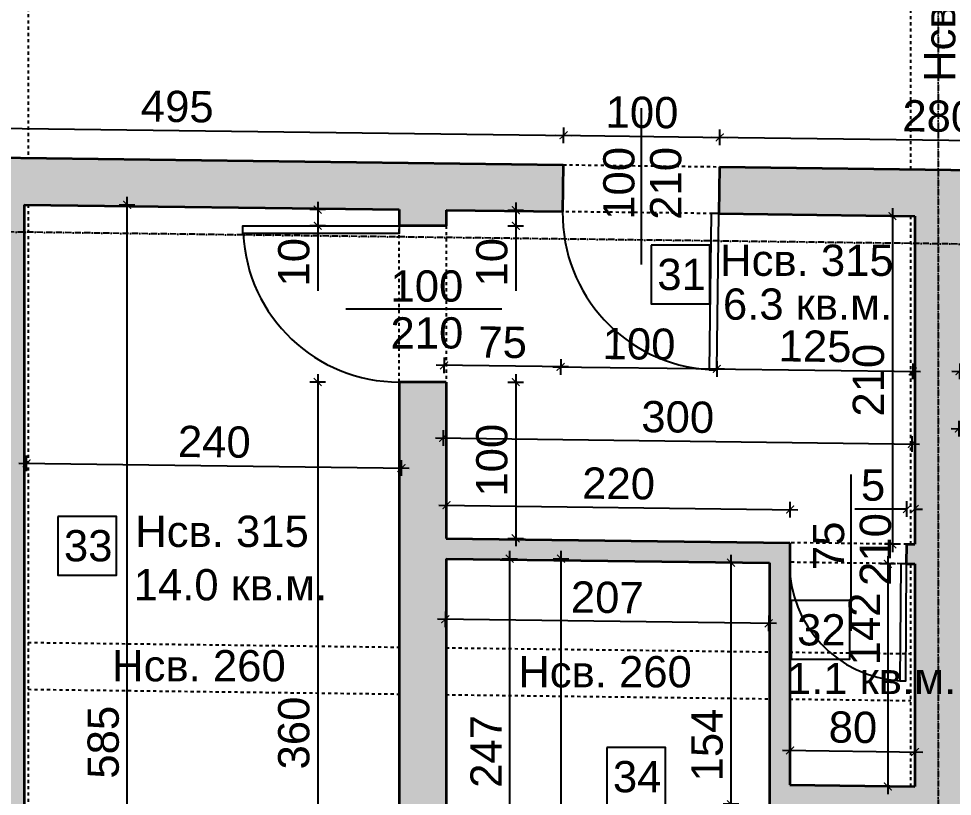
# Model space of a CAD drawing. Header units: inches. Extents: x -72385 to 39588, y -6525 to 66685.
# Drawn here: x -50773 to -50176, y 29529 to 30027 of the extents above; entities that cross this region are included whole.
import ezdxf

# ---------------------------------------------------------------- set-up
doc = ezdxf.new("R2010")
doc.units = ezdxf.units.IN
doc.header["$MEASUREMENT"] = 0
doc.linetypes.add('DashDot', pattern=[0.6, 0.4, -0.1, 0, -0.1])
doc.linetypes.add('Hidden', pattern=[0.4, 0.2, -0.2])
for name, color, linetype, lineweight in [('Врати', 251, 'Continuous', 25), ('Надписи Hсв', 252, 'Continuous', 25), ('Надписи врати', 252, 'Continuous', 25), ('Надписи коти вътрешни', 252, 'Continuous', 25), ('Надписи номера на пом.', 252, 'Continuous', 25), ('Надписи площ', 252, 'Continuous', 25), ('Оси', 252, 'DashDot', 25), ('Пунктир', 253, 'Hidden', 25), ('Разрезни линии', 7, 'Continuous', 35), ('Щрих стени', 254, 'Continuous', 25)]:
    doc.layers.add(name, color=color, linetype=linetype, lineweight=lineweight)
doc.styles.add('Arial Regular', font='arial.ttf')
doc.styles.get("Standard").update_dxf_attribs({"font": 'arial.ttf'})
doc.dimstyles.new('Annotative', dxfattribs={"dimscale": 0, "dimtxt": 20, "dimasz": 5, "dimexe": 5, "dimexo": 5, "dimgap": 5, "dimtad": 1, "dimdec": 0, "dimzin": 0, "dimdsep": 46, "dimtxsty": 'Standard', "dimblk": 'ARCHTICK', "dimcen": 5, "dimdle": 5, "dimadec": 0, "dimazin": 0, "dimtfac": 1, "dimtdec": 0, "dimtofl": 0, "dimtmove": 0, "dimatfit": 3, "dimldrblk": 'ARCHTICK', "dimfxl": 5, "dimfxlon": 1, "dimtolj": 1, "dimtzin": 0, "dimarcsym": 1})

# ---------------------------------------------------------------- blocks, each defined once
blk = doc.blocks.new('_ArchTick')
at = {"color": 0, "linetype": 'ByBlock', "const_width": 0.15}
blk.add_lwpolyline([(-0.5, -0.5), (0.5, 0.5)], dxfattribs=at)
blk = doc.blocks.new('*D4206')
at = {"layer": 'Defpoints', "color": 0, "ltscale": 50, "transparency": 16777216}
for p in [(-50499.84, 29904.25), (-50425.21, 29903.3), (-50501.1, 29804.9)]:
    blk.add_point(p, dxfattribs=at)
at = {"layer": 'Надписи коти вътрешни', "color": 0, "lineweight": -2, "ltscale": 50, "transparency": 16777216}
for p, q in [((-50501.04, 29809.9), (-50501.17, 29799.9)), ((-50426.41, 29808.95), (-50426.54, 29798.95)), ((-50421.48, 29803.89), (-50506.1, 29804.97))]:
    blk.add_line(p, q, dxfattribs=at)
at = {"layer": 'Надписи коти вътрешни', "color": 0, "lineweight": -2, "ltscale": 50, "transparency": 16777216, "xscale": 5, "yscale": 5, "zscale": 5}
for p, rotation in [((-50501.1, 29804.9), 179.2700042670906), ((-50426.48, 29803.95), 359.2700042670906)]:
    blk.add_blockref('_ArchTick', p, dxfattribs=dict(at, rotation=rotation))
at = {"layer": 'Надписи коти вътрешни', "color": 0, "ltscale": 50, "transparency": 16777216, "insert": (-50463.6, 29819.6), "char_height": 20, "attachment_point": 5, "rotation": 359.27}
blk.add_mtext('\\A1;75', dxfattribs=at)
blk = doc.blocks.new('*D4207')
at = {"layer": 'Defpoints', "color": 0, "ltscale": 50, "transparency": 16777216}
for p in [(-50425.21, 29903.3), (-50325.22, 29902.03), (-50326.48, 29802.68)]:
    blk.add_point(p, dxfattribs=at)
at = {"layer": 'Надписи коти вътрешни', "color": 0, "lineweight": -2, "ltscale": 50, "transparency": 16777216}
for p, q in [((-50426.41, 29808.95), (-50426.54, 29798.95)), ((-50431.47, 29804.02), (-50321.48, 29802.62)), ((-50326.42, 29807.68), (-50326.55, 29797.68))]:
    blk.add_line(p, q, dxfattribs=at)
at = {"layer": 'Надписи коти вътрешни', "color": 0, "lineweight": -2, "ltscale": 50, "transparency": 16777216, "xscale": 5, "yscale": 5, "zscale": 5}
for p, rotation in [((-50426.48, 29803.95), 179.2710928725849), ((-50326.48, 29802.68), 359.271092872585)]:
    blk.add_blockref('_ArchTick', p, dxfattribs=dict(at, rotation=rotation))
at = {"layer": 'Надписи коти вътрешни', "color": 0, "ltscale": 50, "transparency": 16777216, "insert": (-50376.29, 29818.53), "char_height": 20, "attachment_point": 5, "rotation": 359.27109}
blk.add_mtext('\\A1;100', dxfattribs=at)
blk = doc.blocks.new('*D4044')
at = {"layer": 'Defpoints', "color": 0, "ltscale": 50, "transparency": 16777216}
for p in [(-50325.22, 29902.03), (-50199.84, 29900.43), (-50201.1, 29801.08)]:
    blk.add_point(p, dxfattribs=at)
at = {"layer": 'Надписи коти вътрешни', "color": 0, "lineweight": -2, "ltscale": 50, "transparency": 16777216}
for p, q in [((-50331.48, 29802.74), (-50196.1, 29801.02)), ((-50326.42, 29807.68), (-50326.55, 29797.68)), ((-50201.04, 29806.08), (-50201.17, 29796.09))]:
    blk.add_line(p, q, dxfattribs=at)
at = {"layer": 'Надписи коти вътрешни', "color": 0, "lineweight": -2, "ltscale": 50, "transparency": 16777216, "xscale": 5, "yscale": 5, "zscale": 5}
for p, rotation in [((-50326.48, 29802.68), 179.2706286525331), ((-50201.1, 29801.08), 359.2706286525331)]:
    blk.add_blockref('_ArchTick', p, dxfattribs=dict(at, rotation=rotation))
at = {"layer": 'Надписи коти вътрешни', "color": 0, "ltscale": 50, "transparency": 16777216, "insert": (-50263.6, 29817.09), "char_height": 20, "attachment_point": 5, "rotation": 359.27063}
blk.add_mtext('\\A1;125', dxfattribs=at)
blk = doc.blocks.new('*D4045')
at = {"layer": 'Defpoints', "color": 0, "ltscale": 50, "transparency": 16777216}
for p in [(-50529.84, 29904.63), (-50582.01, 29894.25), (-50529.84, 29894.25)]:
    blk.add_point(p, dxfattribs=at)
at = {"layer": 'Надписи коти вътрешни', "color": 0, "lineweight": -2, "ltscale": 50, "transparency": 16777216}
for p, q in [((-50582.01, 29909.63), (-50582.01, 29894.25)), ((-50577.01, 29904.63), (-50587.01, 29904.63)), ((-50577.01, 29894.25), (-50587.01, 29894.25)), ((-50582.01, 29894.25), (-50582.01, 29852.55))]:
    blk.add_line(p, q, dxfattribs=at)
at = {"layer": 'Надписи коти вътрешни', "color": 0, "lineweight": -2, "ltscale": 50, "transparency": 16777216, "xscale": 5, "yscale": 5, "zscale": 5}
for p, rotation in [((-50582.01, 29904.63), 90), ((-50582.01, 29894.25), 270)]:
    blk.add_blockref('_ArchTick', p, dxfattribs=dict(at, rotation=rotation))
at = {"layer": 'Надписи коти вътрешни', "color": 0, "ltscale": 50, "transparency": 16777216, "insert": (-50597.22, 29870.9), "char_height": 20, "attachment_point": 5, "rotation": 90}
blk.add_mtext('\\A1;10', dxfattribs=at)
blk = doc.blocks.new('*D8121')
at = {"layer": 'Defpoints', "color": 0, "ltscale": 50, "transparency": 16777216}
for p in [(-50529.84, 29794.24), (-50582.01, 29434.6), (-50529.84, 29434.6)]:
    blk.add_point(p, dxfattribs=at)
at = {"layer": 'Надписи коти вътрешни', "color": 0, "lineweight": -2, "ltscale": 50, "transparency": 16777216}
for p, q in [((-50582.01, 29799.24), (-50582.01, 29429.6)), ((-50577.01, 29794.24), (-50587.01, 29794.24)), ((-50577.01, 29434.6), (-50587.01, 29434.6))]:
    blk.add_line(p, q, dxfattribs=at)
at = {"layer": 'Надписи коти вътрешни', "color": 0, "lineweight": -2, "ltscale": 50, "transparency": 16777216, "xscale": 5, "yscale": 5, "zscale": 5}
for p, rotation in [((-50582.01, 29794.24), 90), ((-50582.01, 29434.6), 270)]:
    blk.add_blockref('_ArchTick', p, dxfattribs=dict(at, rotation=rotation))
at = {"layer": 'Надписи коти вътрешни', "color": 0, "ltscale": 50, "transparency": 16777216, "insert": (-50597.23, 29569.66), "char_height": 20, "attachment_point": 5, "rotation": 90}
blk.add_mtext('\\A1;360', dxfattribs=at)
blk = doc.blocks.new('*D8120')
at = {"layer": 'Defpoints', "color": 0, "ltscale": 50, "transparency": 16777216}
for p in [(-50769.84, 29907.69), (-50704.01, 29907.69), (-50769.84, 29322.64)]:
    blk.add_point(p, dxfattribs=at)
at = {"layer": 'Надписи коти вътрешни', "color": 0, "lineweight": -2, "ltscale": 50, "transparency": 16777216}
for p, q in [((-50704.01, 29317.64), (-50704.01, 29912.69)), ((-50709.01, 29907.69), (-50699.01, 29907.69)), ((-50709.01, 29322.64), (-50699.01, 29322.64))]:
    blk.add_line(p, q, dxfattribs=at)
at = {"layer": 'Надписи коти вътрешни', "color": 0, "lineweight": -2, "ltscale": 50, "transparency": 16777216, "xscale": 5, "yscale": 5, "zscale": 5}
for p, rotation in [((-50704.01, 29907.69), 90), ((-50704.01, 29322.64), 270)]:
    blk.add_blockref('_ArchTick', p, dxfattribs=dict(at, rotation=rotation))
at = {"layer": 'Надписи коти вътрешни', "color": 0, "ltscale": 50, "transparency": 16777216, "insert": (-50719.22, 29563.77), "char_height": 20, "attachment_point": 5, "rotation": 90}
blk.add_mtext('\\A1;585', dxfattribs=at)
blk = doc.blocks.new('*D4046')
at = {"layer": 'Defpoints', "color": 0, "ltscale": 50, "transparency": 16777216}
for p in [(-50499.84, 29904.25), (-50499.84, 29894.25), (-50455.22, 29894.25)]:
    blk.add_point(p, dxfattribs=at)
at = {"layer": 'Надписи коти вътрешни', "color": 0, "lineweight": -2, "ltscale": 50, "transparency": 16777216}
for p, q in [((-50460.22, 29904.25), (-50450.22, 29904.25)), ((-50455.22, 29909.25), (-50455.22, 29894.25)), ((-50460.22, 29894.25), (-50450.22, 29894.25)), ((-50455.22, 29894.25), (-50455.22, 29852.55))]:
    blk.add_line(p, q, dxfattribs=at)
at = {"layer": 'Надписи коти вътрешни', "color": 0, "lineweight": -2, "ltscale": 50, "transparency": 16777216, "xscale": 5, "yscale": 5, "zscale": 5}
for p, rotation in [((-50455.22, 29904.25), 90), ((-50455.22, 29894.25), 270)]:
    blk.add_blockref('_ArchTick', p, dxfattribs=dict(at, rotation=rotation))
at = {"layer": 'Надписи коти вътрешни', "color": 0, "ltscale": 50, "transparency": 16777216, "insert": (-50470.43, 29870.9), "char_height": 20, "attachment_point": 5, "rotation": 90}
blk.add_mtext('\\A1;10', dxfattribs=at)
blk = doc.blocks.new('*D51')
at = {"layer": 'Defpoints', "color": 0, "ltscale": 50, "transparency": 16777216}
for p in [(-50499.84, 29794.24), (-50499.84, 29694.24), (-50455.22, 29694.24)]:
    blk.add_point(p, dxfattribs=at)
at = {"layer": 'Надписи коти вътрешни', "color": 0, "lineweight": -2, "ltscale": 50, "transparency": 16777216}
for p, q in [((-50455.22, 29799.24), (-50455.22, 29689.24)), ((-50460.22, 29794.24), (-50450.22, 29794.24)), ((-50460.22, 29694.24), (-50450.22, 29694.24))]:
    blk.add_line(p, q, dxfattribs=at)
at = {"layer": 'Надписи коти вътрешни', "color": 0, "lineweight": -2, "ltscale": 50, "transparency": 16777216, "xscale": 5, "yscale": 5, "zscale": 5}
for p, rotation in [((-50455.22, 29794.24), 90), ((-50455.22, 29694.24), 270)]:
    blk.add_blockref('_ArchTick', p, dxfattribs=dict(at, rotation=rotation))
at = {"layer": 'Надписи коти вътрешни', "color": 0, "ltscale": 50, "transparency": 16777216, "insert": (-50470.43, 29744.24), "char_height": 20, "attachment_point": 5, "rotation": 90}
blk.add_mtext('\\A1;100', dxfattribs=at)
blk = doc.blocks.new('*D4208')
at = {"layer": 'Defpoints', "color": 0, "ltscale": 50, "transparency": 16777216}
for p in [(-50499.84, 29904.25), (-50199.84, 29900.43), (-50201.69, 29754.68)]:
    blk.add_point(p, dxfattribs=at)
at = {"layer": 'Надписи коти вътрешни', "color": 0, "lineweight": -2, "ltscale": 50, "transparency": 16777216}
for p, q in [((-50501.63, 29763.5), (-50501.76, 29753.5)), ((-50506.69, 29758.56), (-50196.69, 29754.61)), ((-50201.63, 29759.68), (-50201.76, 29749.68))]:
    blk.add_line(p, q, dxfattribs=at)
at = {"layer": 'Надписи коти вътрешни', "color": 0, "lineweight": -2, "ltscale": 50, "transparency": 16777216, "xscale": 5, "yscale": 5, "zscale": 5}
for p, rotation in [((-50501.69, 29758.5), 179.2706286525393), ((-50201.69, 29754.68), 359.2706286525393)]:
    blk.add_blockref('_ArchTick', p, dxfattribs=dict(at, rotation=rotation))
at = {"layer": 'Надписи коти вътрешни', "color": 0, "ltscale": 50, "transparency": 16777216, "insert": (-50351.5, 29771.8), "char_height": 20, "attachment_point": 5, "rotation": 359.27063}
blk.add_mtext('\\A1;300', dxfattribs=at)
blk = doc.blocks.new('*D4209')
at = {"layer": 'Defpoints', "color": 0, "ltscale": 50, "transparency": 16777216}
for p in [(-50279.57, 29712.64), (-50499.84, 29694.24), (-50279.84, 29691.44)]:
    blk.add_point(p, dxfattribs=at)
at = {"layer": 'Надписи коти вътрешни', "color": 0, "lineweight": -2, "ltscale": 50, "transparency": 16777216}
for p, q in [((-50499.63, 29710.44), (-50499.5, 29720.44)), ((-50504.57, 29715.51), (-50274.57, 29712.58)), ((-50279.63, 29707.64), (-50279.5, 29717.64))]:
    blk.add_line(p, q, dxfattribs=at)
at = {"layer": 'Надписи коти вътрешни', "color": 0, "lineweight": -2, "ltscale": 50, "transparency": 16777216, "xscale": 5, "yscale": 5, "zscale": 5}
for p, rotation in [((-50499.57, 29715.44), 179.2706286525301), ((-50279.57, 29712.64), 359.2706286525301)]:
    blk.add_blockref('_ArchTick', p, dxfattribs=dict(at, rotation=rotation))
at = {"layer": 'Надписи коти вътрешни', "color": 0, "ltscale": 50, "transparency": 16777216, "insert": (-50389.37, 29729.25), "char_height": 20, "attachment_point": 5, "rotation": 359.27063}
blk.add_mtext('\\A1;220', dxfattribs=at)
blk = doc.blocks.new('*D4210')
at = {"layer": 'Defpoints', "color": 0, "ltscale": 50, "transparency": 16777216}
for p in [(-50204.84, 29713.01), (-50204.84, 29690.48), (-50199.84, 29690.42)]:
    blk.add_point(p, dxfattribs=at)
at = {"layer": 'Надписи коти вътрешни', "color": 0, "lineweight": -2, "ltscale": 50, "transparency": 16777216}
for p, q in [((-50204.84, 29713.01), (-50238.1, 29713.01)), ((-50204.84, 29708.01), (-50204.84, 29718.01)), ((-50199.84, 29708.01), (-50199.84, 29718.01)), ((-50199.84, 29713.01), (-50194.84, 29713.01))]:
    blk.add_line(p, q, dxfattribs=at)
at = {"layer": 'Надписи коти вътрешни', "color": 0, "lineweight": -2, "ltscale": 50, "transparency": 16777216, "xscale": 5, "yscale": 5, "zscale": 5}
blk.add_blockref('_ArchTick', (-50204.84, 29713.01), dxfattribs=at)
at = {"layer": 'Надписи коти вътрешни', "color": 0, "lineweight": -2, "ltscale": 50, "transparency": 16777216, "xscale": 5, "yscale": 5, "zscale": 5, "rotation": 180}
blk.add_blockref('_ArchTick', (-50199.84, 29713.01), dxfattribs=at)
at = {"layer": 'Надписи коти вътрешни', "color": 0, "ltscale": 50, "transparency": 16777216, "insert": (-50226.47, 29728.18), "char_height": 20, "attachment_point": 5}
blk.add_mtext('\\A1;5', dxfattribs=at)
blk = doc.blocks.new('*D4211')
at = {"layer": 'Defpoints', "color": 0, "ltscale": 50, "transparency": 16777216}
for p in [(-50199.56, 29557.55), (-50279.84, 29536.42), (-50199.84, 29535.4)]:
    blk.add_point(p, dxfattribs=at)
at = {"layer": 'Надписи коти вътрешни', "color": 0, "lineweight": -2, "ltscale": 50, "transparency": 16777216}
for p, q in [((-50279.62, 29553.57), (-50279.49, 29563.57)), ((-50284.55, 29558.64), (-50194.56, 29557.49)), ((-50199.62, 29552.55), (-50199.49, 29562.55))]:
    blk.add_line(p, q, dxfattribs=at)
at = {"layer": 'Надписи коти вътрешни', "color": 0, "lineweight": -2, "ltscale": 50, "transparency": 16777216, "xscale": 5, "yscale": 5, "zscale": 5}
for p, rotation in [((-50279.56, 29558.57), 179.270628652528), ((-50199.56, 29557.55), 359.270628652528)]:
    blk.add_blockref('_ArchTick', p, dxfattribs=dict(at, rotation=rotation))
at = {"layer": 'Надписи коти вътрешни', "color": 0, "ltscale": 50, "transparency": 16777216, "insert": (-50239.36, 29573.27), "char_height": 20, "attachment_point": 5, "rotation": 359.27063}
blk.add_mtext('\\A1;80', dxfattribs=at)
blk = doc.blocks.new('*D8124')
at = {"layer": 'Defpoints', "color": 0, "ltscale": 50, "transparency": 16777216}
for p in [(-50199.84, 29677.92), (-50217.03, 29535.44), (-50199.84, 29535.44)]:
    blk.add_point(p, dxfattribs=at)
at = {"layer": 'Надписи коти вътрешни', "color": 0, "lineweight": -2, "ltscale": 50, "transparency": 16777216}
for p, q in [((-50217.03, 29682.92), (-50217.03, 29530.44)), ((-50212.03, 29677.92), (-50222.03, 29677.92)), ((-50212.03, 29535.44), (-50222.03, 29535.44))]:
    blk.add_line(p, q, dxfattribs=at)
at = {"layer": 'Надписи коти вътрешни', "color": 0, "lineweight": -2, "ltscale": 50, "transparency": 16777216, "xscale": 5, "yscale": 5, "zscale": 5}
for p, rotation in [((-50217.03, 29677.92), 90), ((-50217.03, 29535.44), 270)]:
    blk.add_blockref('_ArchTick', p, dxfattribs=dict(at, rotation=rotation))
at = {"layer": 'Надписи коти вътрешни', "color": 0, "ltscale": 50, "transparency": 16777216, "insert": (-50232.07, 29636.22), "char_height": 20, "attachment_point": 5, "rotation": 90}
blk.add_mtext('\\A1;142', dxfattribs=at)
blk = doc.blocks.new('*D4212')
at = {"layer": 'Defpoints', "color": 0, "ltscale": 50, "transparency": 16777216}
for p in [(-50499.84, 29681.23), (-50499.84, 29434.59), (-50459.19, 29434.59)]:
    blk.add_point(p, dxfattribs=at)
at = {"layer": 'Надписи коти вътрешни', "color": 0, "lineweight": -2, "ltscale": 50, "transparency": 16777216}
for p, q in [((-50459.19, 29686.23), (-50459.19, 29429.59)), ((-50464.19, 29681.23), (-50454.19, 29681.23)), ((-50464.19, 29434.59), (-50454.19, 29434.59))]:
    blk.add_line(p, q, dxfattribs=at)
at = {"layer": 'Надписи коти вътрешни', "color": 0, "lineweight": -2, "ltscale": 50, "transparency": 16777216, "xscale": 5, "yscale": 5, "zscale": 5}
for p, rotation in [((-50459.19, 29681.23), 90), ((-50459.19, 29434.59), 270)]:
    blk.add_blockref('_ArchTick', p, dxfattribs=dict(at, rotation=rotation))
at = {"layer": 'Надписи коти вътрешни', "color": 0, "ltscale": 50, "transparency": 16777216, "insert": (-50474.23, 29557.91), "char_height": 20, "attachment_point": 5, "rotation": 90}
blk.add_mtext('\\A1;247', dxfattribs=at)
blk = doc.blocks.new('*D8122')
at = {"layer": 'Defpoints', "color": 0, "ltscale": 50, "transparency": 16777216}
for p in [(-50292.84, 29678.6), (-50317.44, 29524.11), (-50294.8, 29524.11)]:
    blk.add_point(p, dxfattribs=at)
at = {"layer": 'Надписи коти вътрешни', "color": 0, "lineweight": -2, "ltscale": 50, "transparency": 16777216}
for p, q in [((-50317.44, 29683.6), (-50317.44, 29519.11)), ((-50312.44, 29678.6), (-50322.44, 29678.6)), ((-50312.44, 29524.11), (-50322.44, 29524.11))]:
    blk.add_line(p, q, dxfattribs=at)
at = {"layer": 'Надписи коти вътрешни', "color": 0, "lineweight": -2, "ltscale": 50, "transparency": 16777216, "xscale": 5, "yscale": 5, "zscale": 5}
for p, rotation in [((-50317.44, 29678.6), 90), ((-50317.44, 29524.11), 270)]:
    blk.add_blockref('_ArchTick', p, dxfattribs=dict(at, rotation=rotation))
at = {"layer": 'Надписи коти вътрешни', "color": 0, "ltscale": 50, "transparency": 16777216, "insert": (-50332.65, 29562.01), "char_height": 20, "attachment_point": 5, "rotation": 90}
blk.add_mtext('\\A1;154', dxfattribs=at)
blk = doc.blocks.new('*D4080')
at = {"layer": 'Defpoints', "color": 0, "ltscale": 50, "transparency": 16777216}
for p in [(-50499.84, 29681.23), (-50499.84, 29319.21), (-50426.29, 29319.21)]:
    blk.add_point(p, dxfattribs=at)
at = {"layer": 'Надписи коти вътрешни', "color": 0, "lineweight": -2, "ltscale": 50, "transparency": 16777216}
for p, q in [((-50426.29, 29686.23), (-50426.29, 29314.21)), ((-50431.29, 29681.23), (-50421.29, 29681.23)), ((-50431.29, 29319.21), (-50421.29, 29319.21))]:
    blk.add_line(p, q, dxfattribs=at)
at = {"layer": 'Надписи коти вътрешни', "color": 0, "lineweight": -2, "ltscale": 50, "transparency": 16777216, "xscale": 5, "yscale": 5, "zscale": 5}
for p, rotation in [((-50426.29, 29681.23), 90), ((-50426.29, 29319.21), 270)]:
    blk.add_blockref('_ArchTick', p, dxfattribs=dict(at, rotation=rotation))
at = {"layer": 'Надписи коти вътрешни', "color": 0, "ltscale": 50, "transparency": 16777216, "insert": (-50441.51, 29500.22), "char_height": 20, "attachment_point": 5, "rotation": 90}
blk.add_mtext('\\A1;362', dxfattribs=at)
blk = doc.blocks.new('*D59')
at = {"layer": 'Defpoints', "color": 0, "ltscale": 50, "transparency": 16777216}
for p in [(-50499.84, 29681.23), (-50292.84, 29678.6), (-50500.33, 29642.47)]:
    blk.add_point(p, dxfattribs=at)
at = {"layer": 'Надписи коти вътрешни', "color": 0, "lineweight": -2, "ltscale": 50, "transparency": 16777216}
for p, q in [((-50500.27, 29647.47), (-50500.39, 29637.47)), ((-50288.33, 29639.77), (-50505.33, 29642.53)), ((-50293.27, 29644.83), (-50293.39, 29634.83))]:
    blk.add_line(p, q, dxfattribs=at)
at = {"layer": 'Надписи коти вътрешни', "color": 0, "lineweight": -2, "ltscale": 50, "transparency": 16777216, "xscale": 5, "yscale": 5, "zscale": 5}
for p, rotation in [((-50500.33, 29642.47), 179.2706286525312), ((-50293.33, 29639.83), 359.2706286525312)]:
    blk.add_blockref('_ArchTick', p, dxfattribs=dict(at, rotation=rotation))
at = {"layer": 'Надписи коти вътрешни', "color": 0, "ltscale": 50, "transparency": 16777216, "insert": (-50396.64, 29656.36), "char_height": 20, "attachment_point": 5, "rotation": 359.27063}
blk.add_mtext('\\A1;207', dxfattribs=at)
blk = doc.blocks.new('*D70')
at = {"layer": 'Defpoints', "color": 0, "ltscale": 50, "transparency": 16777216}
for p in [(-50169.84, 29900.05), (-50045.22, 29898.47), (-50046.48, 29799.57)]:
    blk.add_point(p, dxfattribs=at)
at = {"layer": 'Надписи коти вътрешни', "color": 0, "lineweight": -2, "ltscale": 50, "transparency": 16777216}
for p, q in [((-50171.03, 29806.15), (-50171.16, 29796.15)), ((-50046.41, 29804.57), (-50046.54, 29794.57)), ((-50176.1, 29801.22), (-50041.48, 29799.5))]:
    blk.add_line(p, q, dxfattribs=at)
at = {"layer": 'Надписи коти вътрешни', "color": 0, "lineweight": -2, "ltscale": 50, "transparency": 16777216, "xscale": 5, "yscale": 5, "zscale": 5}
for p, rotation in [((-50171.1, 29801.15), 179.2706286525361), ((-50046.48, 29799.57), 359.2706286525361)]:
    blk.add_blockref('_ArchTick', p, dxfattribs=dict(at, rotation=rotation))
at = {"layer": 'Надписи коти вътрешни', "color": 0, "ltscale": 50, "transparency": 16777216, "insert": (-50108.59, 29815.57), "char_height": 20, "attachment_point": 5, "rotation": 359.27063}
blk.add_mtext('\\A1;125', dxfattribs=at)
blk = doc.blocks.new('*D72')
at = {"layer": 'Defpoints', "color": 0, "ltscale": 50, "transparency": 16777216}
for p in [(-50169.84, 29900.05), (-49869.84, 29896.23), (-49871.56, 29760.7)]:
    blk.add_point(p, dxfattribs=at)
at = {"layer": 'Надписи коти вътрешни', "color": 0, "lineweight": -2, "ltscale": 50, "transparency": 16777216}
for p, q in [((-50171.5, 29769.52), (-50171.63, 29759.52)), ((-50176.56, 29764.59), (-49866.56, 29760.64)), ((-49871.5, 29765.7), (-49871.63, 29755.71))]:
    blk.add_line(p, q, dxfattribs=at)
at = {"layer": 'Надписи коти вътрешни', "color": 0, "lineweight": -2, "ltscale": 50, "transparency": 16777216, "xscale": 5, "yscale": 5, "zscale": 5}
for p, rotation in [((-50171.56, 29764.52), 179.2706286525386), ((-49871.56, 29760.7), 359.2706286525386)]:
    blk.add_blockref('_ArchTick', p, dxfattribs=dict(at, rotation=rotation))
at = {"layer": 'Надписи коти вътрешни', "color": 0, "ltscale": 50, "transparency": 16777216, "insert": (-50021.37, 29777.83), "char_height": 20, "attachment_point": 5, "rotation": 359.27063}
blk.add_mtext('\\A1;300', dxfattribs=at)
blk = doc.blocks.new('*D4224')
at = {"layer": 'Defpoints', "color": 0, "ltscale": 50, "transparency": 16777216}
for p in [(-50199.84, 29900.43), (-50214.12, 29690.42), (-50199.84, 29690.42)]:
    blk.add_point(p, dxfattribs=at)
at = {"layer": 'Надписи коти вътрешни', "color": 0, "lineweight": -2, "ltscale": 50, "transparency": 16777216}
for p, q in [((-50214.12, 29905.43), (-50214.12, 29685.42)), ((-50209.12, 29900.43), (-50219.12, 29900.43)), ((-50209.12, 29690.42), (-50219.12, 29690.42))]:
    blk.add_line(p, q, dxfattribs=at)
at = {"layer": 'Надписи коти вътрешни', "color": 0, "lineweight": -2, "ltscale": 50, "transparency": 16777216, "xscale": 5, "yscale": 5, "zscale": 5}
for p, rotation in [((-50214.12, 29900.43), 90), ((-50214.12, 29690.42), 270)]:
    blk.add_blockref('_ArchTick', p, dxfattribs=dict(at, rotation=rotation))
at = {"layer": 'Надписи коти вътрешни', "color": 0, "ltscale": 50, "transparency": 16777216, "insert": (-50229.33, 29795.43), "char_height": 20, "attachment_point": 5, "rotation": 90}
blk.add_mtext('\\A1;210', dxfattribs=at)
blk = doc.blocks.new('*D100')
at = {"layer": 'Defpoints', "color": 0, "ltscale": 50, "transparency": 16777216}
for p in [(-50528.39, 29739.19), (-50769.84, 29627.64), (-50529.84, 29624.61)]:
    blk.add_point(p, dxfattribs=at)
at = {"layer": 'Надписи коти вътрешни', "color": 0, "lineweight": -2, "ltscale": 50, "transparency": 16777216}
for p, q in [((-50773.39, 29742.27), (-50523.39, 29739.12)), ((-50768.46, 29737.21), (-50768.33, 29747.21)), ((-50528.46, 29734.19), (-50528.33, 29744.18))]:
    blk.add_line(p, q, dxfattribs=at)
at = {"layer": 'Надписи коти вътрешни', "color": 0, "lineweight": -2, "ltscale": 50, "transparency": 16777216, "xscale": 5, "yscale": 5, "zscale": 5}
for p, rotation in [((-50768.39, 29742.21), 179.2782254627421), ((-50528.39, 29739.19), 359.2782254627421)]:
    blk.add_blockref('_ArchTick', p, dxfattribs=dict(at, rotation=rotation))
at = {"layer": 'Надписи коти вътрешни', "color": 0, "ltscale": 50, "transparency": 16777216, "insert": (-50648.2, 29755.91), "char_height": 20, "attachment_point": 5, "rotation": 359.27823}
blk.add_mtext('\\A1;240', dxfattribs=at)
blk = doc.blocks.new('*D118')
at = {"layer": 'Defpoints', "color": 0, "ltscale": 50, "transparency": 16777216}
for p in [(-50424.6, 29952.14), (-50919.84, 29939.6), (-50424.84, 29933.3)]:
    blk.add_point(p, dxfattribs=at)
at = {"layer": 'Надписи коти вътрешни', "color": 0, "lineweight": -2, "ltscale": 50, "transparency": 16777216}
for p, q in [((-50919.66, 29953.44), (-50919.53, 29963.44)), ((-50924.6, 29958.5), (-50419.6, 29952.07)), ((-50424.66, 29947.14), (-50424.53, 29957.14))]:
    blk.add_line(p, q, dxfattribs=at)
at = {"layer": 'Надписи коти вътрешни', "color": 0, "lineweight": -2, "ltscale": 50, "transparency": 16777216, "xscale": 5, "yscale": 5, "zscale": 5}
for p, rotation in [((-50919.6, 29958.44), 179.2706286525379), ((-50424.6, 29952.14), 359.2706286525378)]:
    blk.add_blockref('_ArchTick', p, dxfattribs=dict(at, rotation=rotation))
at = {"layer": 'Надписи коти вътрешни', "color": 0, "ltscale": 50, "transparency": 16777216, "insert": (-50671.9, 29970.5), "char_height": 20, "attachment_point": 5, "rotation": 359.27063}
blk.add_mtext('\\A1;495', dxfattribs=at)
blk = doc.blocks.new('*D119')
at = {"layer": 'Defpoints', "color": 0, "ltscale": 50, "transparency": 16777216}
for p in [(-50324.6, 29950.86), (-50424.84, 29933.3), (-50324.84, 29932.03)]:
    blk.add_point(p, dxfattribs=at)
at = {"layer": 'Надписи коти вътрешни', "color": 0, "lineweight": -2, "ltscale": 50, "transparency": 16777216}
for p, q in [((-50429.6, 29952.2), (-50319.6, 29950.8)), ((-50424.66, 29947.14), (-50424.53, 29957.14)), ((-50324.66, 29945.86), (-50324.53, 29955.86))]:
    blk.add_line(p, q, dxfattribs=at)
at = {"layer": 'Надписи коти вътрешни', "color": 0, "lineweight": -2, "ltscale": 50, "transparency": 16777216, "xscale": 5, "yscale": 5, "zscale": 5}
for p, rotation in [((-50424.6, 29952.14), 179.2706286525359), ((-50324.6, 29950.86), 359.2706286525359)]:
    blk.add_blockref('_ArchTick', p, dxfattribs=dict(at, rotation=rotation))
at = {"layer": 'Надписи коти вътрешни', "color": 0, "ltscale": 50, "transparency": 16777216, "insert": (-50374.4, 29966.71), "char_height": 20, "attachment_point": 5, "rotation": 359.27063}
blk.add_mtext('\\A1;100', dxfattribs=at)
blk = doc.blocks.new('*D120')
at = {"layer": 'Defpoints', "color": 0, "ltscale": 50, "transparency": 16777216}
for p in [(-50044.6, 29947.3), (-50324.84, 29932.03), (-50044.84, 29928.46)]:
    blk.add_point(p, dxfattribs=at)
at = {"layer": 'Надписи коти вътрешни', "color": 0, "lineweight": -2, "ltscale": 50, "transparency": 16777216}
for p, q in [((-50324.66, 29945.86), (-50324.53, 29955.86)), ((-50044.66, 29942.3), (-50044.53, 29952.3)), ((-50329.6, 29950.93), (-50039.6, 29947.24))]:
    blk.add_line(p, q, dxfattribs=at)
at = {"layer": 'Надписи коти вътрешни', "color": 0, "lineweight": -2, "ltscale": 50, "transparency": 16777216, "xscale": 5, "yscale": 5, "zscale": 5}
for p, rotation in [((-50324.6, 29950.86), 179.2706286525359), ((-50044.6, 29947.3), 359.2706286525359)]:
    blk.add_blockref('_ArchTick', p, dxfattribs=dict(at, rotation=rotation))
at = {"layer": 'Надписи коти вътрешни', "color": 0, "ltscale": 50, "transparency": 16777216, "insert": (-50184.4, 29964.29), "char_height": 20, "attachment_point": 5, "rotation": 359.27063}
blk.add_mtext('\\A1;280', dxfattribs=at)

msp = doc.modelspace()

# ---------------------------------------------------------------- hatches: boundary and pattern name
at = {"layer": 'Щрих стени', "ltscale": 10}
h = msp.add_hatch(color=256, dxfattribs=at)
h.dxf.hatch_style = 1
h.paths.add_polyline_path([(-51034.84, 29311.02), (-51069.84, 29311.46), (-51069.84, 29911.51), (-51020.22, 29910.88), (-51019.84, 29940.88), (-51147.34, 29942.5), (-51147.72, 29912.5), (-51099.84, 29911.89), (-51099.84, 29311.84), (-51134.84, 29312.29), (-51135.28, 29277.29), (-51035.28, 29276.02)])
h.paths.add_polyline_path([(-50734.84, 29307.2), (-50767.34, 29307.61), (-50767.34, 29337.61), (-50769.84, 29337.65), (-50769.84, 29907.69), (-50529.84, 29904.63), (-50529.84, 29894.25), (-50499.84, 29894.25), (-50499.84, 29904.25), (-50425.22, 29903.3), (-50424.84, 29933.3), (-50919.84, 29939.6), (-50920.22, 29909.6), (-50814.84, 29908.26), (-50814.84, 29848.26), (-50799.84, 29848.07), (-50799.84, 29338.03), (-50802.34, 29308.06), (-50834.84, 29308.47), (-50835.28, 29273.47), (-50735.28, 29272.2)])
h.paths.add_polyline_path([(-50434.84, 29303.38), (-50499.84, 29304.21), (-50499.84, 29334.59), (-50529.84, 29334.59), (-50529.84, 29304.59), (-50534.84, 29304.65), (-50535.28, 29269.65), (-50435.28, 29268.38)])
h.paths.add_polyline_path([(-50154.84, 29299.81), (-50167.34, 29299.97), (-50167.34, 29329.98), (-50169.84, 29330.01), (-50169.84, 29522.52), (-50054.84, 29521.06), (-50054.84, 29398.55), (-50042.34, 29398.55), (-50042.34, 29533.4), (-50072.34, 29533.78), (-50072.34, 29676.29), (-50020, 29675.63), (-50019.84, 29688.13), (-50089.84, 29689.02), (-50090, 29676.52), (-50084.84, 29676.45), (-50084.84, 29533.94), (-50169.84, 29535.02), (-50169.84, 29677.53), (-50165, 29677.47), (-50164.84, 29689.97), (-50169.84, 29690.03), (-50169.84, 29900.05), (-50045.22, 29898.47), (-50044.84, 29928.46), (-50324.84, 29932.03), (-50325.22, 29902.03), (-50199.84, 29900.43), (-50199.84, 29690.42), (-50204.84, 29690.48), (-50205, 29677.98), (-50199.84, 29677.92), (-50199.84, 29535.4), (-50279.84, 29536.42), (-50279.84, 29691.44), (-50499.84, 29694.24), (-50499.84, 29794.24), (-50529.84, 29794.24), (-50529.84, 29434.6), (-50499.84, 29434.6), (-50499.84, 29681.23), (-50292.84, 29678.6), (-50292.84, 29524.09), (-50199.84, 29522.9), (-50199.84, 29330.39), (-50202.34, 29300.42), (-50234.84, 29300.83), (-50235.28, 29265.83), (-50155.28, 29264.82)])
h.paths.add_polyline_path([(-50024.85, 29298.16), (-50042.34, 29298.38), (-50042.34, 29323.54), (-50054.84, 29323.54), (-50054.84, 29298.54), (-50064.84, 29298.67), (-50065.29, 29263.67), (-50025.29, 29263.16)])
h.paths.add_polyline_path([(-49834.84, 29295.74), (-49839.84, 29295.8), (-49839.84, 29895.85), (-49815.22, 29895.54), (-49814.84, 29925.53), (-49944.84, 29927.19), (-49945.22, 29897.19), (-49869.84, 29896.23), (-49869.84, 29686.22), (-49919.84, 29686.85), (-49920, 29674.35), (-49869.84, 29673.71), (-49869.84, 29296.19), (-49934.84, 29297.01), (-49935.28, 29262.02), (-49835.28, 29260.74)])
h.paths.add_polyline_path([(-49534.84, 29291.92), (-49567.34, 29292.33), (-49567.34, 29322.34), (-49569.84, 29322.37), (-49569.84, 29827.41), (-49552.34, 29827.19), (-49552.34, 29892.19), (-49450.22, 29890.89), (-49449.84, 29920.89), (-49714.84, 29924.26), (-49715.22, 29894.26), (-49634.84, 29893.24), (-49634.84, 29873.24), (-49617.34, 29873.02), (-49617.34, 29828.01), (-49599.84, 29827.79), (-49599.84, 29322.75), (-49602.34, 29292.78), (-49634.84, 29293.19), (-49635.28, 29258.2), (-49535.28, 29256.92)])
h.paths.add_polyline_path([(-49234.84, 29288.1), (-49269.84, 29288.55), (-49269.84, 29888.59), (-49215.22, 29887.9), (-49214.84, 29917.9), (-49349.84, 29919.62), (-49350.22, 29889.62), (-49299.84, 29888.98), (-49299.84, 29288.93), (-49334.84, 29289.37), (-49335.28, 29254.38), (-49235.28, 29253.1)])
h.paths.add_polyline_path([(-48934.84, 29284.28), (-48967.34, 29284.7), (-48967.34, 29314.7), (-48969.84, 29314.73), (-48969.84, 29819.77), (-48952.34, 29819.55), (-48952.34, 29884.55), (-48951.96, 29914.55), (-49114.84, 29916.62), (-49115.22, 29886.63), (-49017.34, 29885.38), (-49017.34, 29820.37), (-48999.84, 29820.15), (-48999.84, 29315.11), (-49002.34, 29285.14), (-49034.84, 29285.56), (-49035.28, 29250.56), (-48935.28, 29249.29)])

# ---------------------------------------------------------------- linework, layer by layer
at = {"layer": 'Врати', "ltscale": 50}
for points in [[(-50325.22, 29902.03), (-50330.22, 29902.09), (-50331.49, 29802.1), (-50326.49, 29802.04)], [(-50529.84, 29894.25), (-50529.84, 29889.25), (-50629.84, 29889.25), (-50629.84, 29894.25)], [(-50205, 29677.98), (-50208.75, 29678.01), (-50209.35, 29603.01), (-50205.6, 29602.98)]]:
    msp.add_lwpolyline(points, close=True, dxfattribs=at)
for centre, radius, start, end in [((-50325.22, 29902.03), 100, 179.27109, 266.40511), ((-50529.84, 29894.25), 100, 182.86598, 270), ((-50205, 29677.98), 75, 179.53587, 266.66988)]:
    msp.add_arc(centre, radius, start, end, dxfattribs=at)
at = {"layer": 'Надписи врати', "ltscale": 50}
for p, q in [((-50374.72, 29869.42), (-50374.72, 29969.42)), ((-50564.07, 29841.19), (-50464.07, 29841.19)), ((-50240.48, 29635.13), (-50240.48, 29735.13))]:
    msp.add_line(p, q, dxfattribs=at)
at = {"layer": 'Надписи номера на пом.', "ltscale": 50}
for points in [[(-50368.43, 29881.81), (-50368.43, 29844.31), (-50330.93, 29844.31), (-50330.93, 29881.81)], [(-50748.33, 29708.21), (-50748.33, 29670.71), (-50710.83, 29670.71), (-50710.83, 29708.21)], [(-50278.95, 29654.39), (-50278.95, 29616.89), (-50241.45, 29616.89), (-50241.45, 29654.39)], [(-50396.88, 29560.45), (-50396.88, 29522.95), (-50359.38, 29522.95), (-50359.38, 29560.45)]]:
    msp.add_lwpolyline(points, close=True, dxfattribs=at)
at = {"layer": 'Оси', "ltscale": 10}
msp.add_line((-50184.84, 31582.88), (-50184.84, 28782.65), dxfattribs=at)
msp.add_lwpolyline([(-39839.84, 29751.04), (-51384.84, 29898.02), (-51384.84, 30028.03), (-52799.84, 30046.04)], dxfattribs=at)
at = {"layer": 'Пунктир', "ltscale": 10}
for p, q in [((-50767.34, 30177.68), (-50767.34, 29937.66)), ((-50202.34, 29930.47), (-50202.34, 30170.49)), ((-50424.84, 29933.3), (-50324.84, 29932.03)), ((-50767.34, 29907.66), (-50767.34, 29337.61)), ((-50325.22, 29902.03), (-50425.22, 29903.3)), ((-50202.34, 29690.45), (-50202.34, 29900.47)), ((-50529.84, 29794.24), (-50529.84, 29894.25)), ((-50499.84, 29894.25), (-50499.84, 29794.24)), ((-50204.84, 29690.48), (-50279.84, 29691.44)), ((-50205, 29677.98), (-50280, 29678.94)), ((-50202.34, 29535.44), (-50202.34, 29677.95)), ((-50767.34, 29627.64), (-50529.84, 29624.61)), ((-50499.84, 29624.23), (-50292.84, 29621.6)), ((-50279.84, 29621.43), (-50202.34, 29620.44)), ((-50767.34, 29597.63), (-50529.84, 29594.61)), ((-50499.84, 29594.23), (-50292.84, 29591.59)), ((-50279.84, 29591.43), (-50202.34, 29590.44))]:
    msp.add_line(p, q, dxfattribs=at)
at = {"layer": 'Разрезни линии', "ltscale": 50}
for p, q in [((-50919.84, 29939.6), (-50424.84, 29933.3)), ((-50424.84, 29933.3), (-50425.22, 29903.3)), ((-50324.84, 29932.03), (-50325.22, 29902.03)), ((-50324.84, 29932.03), (-50044.84, 29928.46)), ((-50769.84, 29907.69), (-50769.84, 29337.65)), ((-50769.84, 29907.69), (-50529.84, 29904.63)), ((-50529.84, 29904.63), (-50529.84, 29894.25)), ((-50499.84, 29904.25), (-50499.84, 29894.25)), ((-50499.84, 29904.25), (-50425.22, 29903.3)), ((-50325.22, 29902.03), (-50199.84, 29900.43)), ((-50199.84, 29900.43), (-50199.84, 29690.42)), ((-50499.84, 29894.25), (-50529.84, 29894.25)), ((-50529.84, 29794.24), (-50529.84, 29434.6)), ((-50499.84, 29794.24), (-50529.84, 29794.24)), ((-50499.84, 29794.24), (-50499.84, 29694.24)), ((-50499.84, 29694.24), (-50279.84, 29691.44)), ((-50279.84, 29691.44), (-50279.84, 29536.42)), ((-50205, 29677.98), (-50204.84, 29690.48)), ((-50204.84, 29690.48), (-50199.84, 29690.42)), ((-50499.84, 29681.23), (-50499.84, 29434.6)), ((-50499.84, 29681.23), (-50292.84, 29678.6)), ((-50292.84, 29678.6), (-50292.84, 29524.09)), ((-50205, 29677.98), (-50199.84, 29677.92)), ((-50199.84, 29677.92), (-50199.84, 29535.4)), ((-50279.84, 29536.42), (-50199.84, 29535.4))]:
    msp.add_line(p, q, dxfattribs=at)

# ---------------------------------------------------------------- texts
at = {"layer": 'Надписи Hсв', "ltscale": 100, "insert": (-50193.78, 29986.27), "char_height": 20, "width": 180.4891, "attachment_point": 1, "rotation": 90, "style": 'Arial Regular'}
msp.add_mtext('Hсв. 240', dxfattribs=at)
at = {"layer": 'Надписи Hсв', "ltscale": 100, "char_height": 20, "width": 180.4891, "attachment_point": 1, "style": 'Arial Regular'}
for s, insert in [('Hсв. 315', (-50324.39, 29882.2)), ('Hсв. 315', (-50698.82, 29708.73)), ('Hсв. 260', (-50713.6, 29622.74)), ('Hсв. 260', (-50453.62, 29618.89))]:
    msp.add_mtext(s, dxfattribs=dict(at, insert=insert))
at = {"layer": 'Надписи врати', "ltscale": 100, "char_height": 20, "width": 180.4891, "attachment_point": 1, "rotation": 90, "style": 'Arial Regular'}
for s, insert in [('100', (-50399.24, 29898.08)), ('210', (-50369.24, 29898.08)), ('210', (-50234.99, 29663.79)), ('75', (-50264.99, 29673.93))]:
    msp.add_mtext(s, dxfattribs=dict(at, insert=insert))
at = {"layer": 'Надписи врати', "ltscale": 100, "char_height": 20, "width": 180.4891, "attachment_point": 1, "style": 'Arial Regular'}
for s, insert in [('100', (-50535.41, 29865.71)), ('210', (-50535.41, 29835.71))]:
    msp.add_mtext(s, dxfattribs=dict(at, insert=insert))
at = {"layer": 'Надписи номера на пом.', "ltscale": 100, "char_height": 20, "width": 180.4891, "attachment_point": 1, "style": 'Arial Regular'}
for s, insert in [('\\pxqc;31', (-50439.29, 29873.13)), ('\\pxqc;33', (-50819.19, 29699.53)), ('\\pxqc;32', (-50349.8, 29645.7)), ('\\pxqc;34', (-50467.74, 29551.76))]:
    msp.add_mtext(s, dxfattribs=dict(at, insert=insert))
at = {"layer": 'Надписи площ', "ltscale": 100, "char_height": 20, "width": 180.4891, "attachment_point": 1, "style": 'Arial Regular'}
for s, insert in [('6.3 кв.м.', (-50322.59, 29854.14)), ('14.0 кв.м.', (-50699.82, 29674.57)), ('1.1 кв.м.', (-50281.62, 29614.55))]:
    msp.add_mtext(s, dxfattribs=dict(at, insert=insert))

# ---------------------------------------------------------------- dimensions: what is measured, and where the dimension line sits
at = {"layer": 'Надписи коти вътрешни', "ltscale": 50}
for p1, p2, distance, picture, middle in [((-50919.84, 29939.6), (-50424.84, 29933.3), 18.84, '*D118', (-50671.9, 29970.5)), ((-50424.84, 29933.3), (-50324.84, 29932.03), 18.84, '*D119', (-50374.4, 29966.71)), ((-50324.84, 29932.03), (-50044.84, 29928.46), 18.84, '*D120', (-50184.4, 29964.29)), ((-50499.84, 29904.25), (-50199.84, 29900.43), -145.77, '*D4208', (-50351.5, 29771.8)), ((-50425.21, 29903.3), (-50499.84, 29904.25), 99.36, '*D4206', (-50463.6, 29819.6)), ((-50425.21, 29903.3), (-50325.22, 29902.03), -99.36, '*D4207', (-50376.29, 29818.53)), ((-50325.22, 29902.03), (-50199.84, 29900.43), -99.36, '*D4044', (-50263.6, 29817.09)), ((-50169.84, 29900.05), (-49869.84, 29896.23), -135.54, '*D72', (-50021.37, 29777.83)), ((-50169.84, 29900.05), (-50045.22, 29898.47), -98.91, '*D70', (-50108.59, 29815.57)), ((-50499.84, 29794.24), (-50499.84, 29694.24), 44.61, '*D51', (-50470.43, 29744.24)), ((-50769.84, 29627.64), (-50529.84, 29624.61), 114.58, '*D100', (-50648.2, 29755.91)), ((-50499.84, 29694.24), (-50279.84, 29691.44), 21.21, '*D4209', (-50389.37, 29729.25)), ((-50499.84, 29681.23), (-50499.84, 29434.59), 40.64, '*D4212', (-50474.23, 29557.91)), ((-50292.84, 29678.6), (-50499.84, 29681.23), 38.77, '*D59', (-50396.64, 29656.36)), ((-50279.84, 29536.42), (-50199.84, 29535.4), 22.15, '*D4211', (-50239.36, 29573.27))]:
    dim = msp.add_aligned_dim(p1=p1, p2=p2, distance=distance, dimstyle='Annotative', override={"dimscale": 0, "dimtix": 0, "dimtofl": 0, "dimtmove": 0, "dimatfit": 3}, dxfattribs=at)
    dim.commit()
    dim.dimension.update_dxf_attribs({"geometry": picture, "text_midpoint": middle})
for base, p1, p2, picture, middle in [((-50704.01, 29907.69), (-50769.84, 29322.64), (-50769.84, 29907.69), '*D8120', (-50704.01, 29563.77)), ((-50582.01, 29434.6), (-50529.84, 29794.24), (-50529.84, 29434.6), '*D8121', (-50582.01, 29569.66)), ((-50317.44, 29524.11), (-50292.84, 29678.6), (-50294.8, 29524.11), '*D8122', (-50317.44, 29562.01)), ((-50217.03, 29535.44), (-50199.84, 29677.92), (-50199.84, 29535.44), '*D8124', (-50217.03, 29636.22))]:
    dim = msp.add_linear_dim(base=base, p1=p1, p2=p2, angle=90, dimstyle='Annotative', override={"dimscale": 0, "dimtix": 0, "dimtofl": 0, "dimtmove": 0, "dimatfit": 3}, dxfattribs=at)
    dim.commit()
    dim.dimension.update_dxf_attribs({"geometry": picture, "text_midpoint": middle, "dimtype": 128})
for base, p1, p2, picture, middle in [((-50582.01, 29894.25), (-50529.84, 29904.63), (-50529.84, 29894.25), '*D4045', (-50597.22, 29870.9)), ((-50455.22, 29894.25), (-50499.84, 29904.25), (-50499.84, 29894.25), '*D4046', (-50470.43, 29870.9)), ((-50214.12, 29690.42), (-50199.84, 29900.43), (-50199.84, 29690.42), '*D4224', (-50229.33, 29795.43)), ((-50426.29, 29319.21), (-50499.84, 29681.23), (-50499.84, 29319.21), '*D4080', (-50441.51, 29500.22))]:
    dim = msp.add_linear_dim(base=base, p1=p1, p2=p2, angle=90, dimstyle='Annotative', override={"dimscale": 0, "dimtix": 0, "dimtofl": 0, "dimtmove": 0, "dimatfit": 3}, dxfattribs=at)
    dim.commit()
    dim.dimension.update_dxf_attribs({"geometry": picture, "text_midpoint": middle})
dim = msp.add_linear_dim(base=(-50204.84, 29713.01), p1=(-50199.84, 29690.42), p2=(-50204.84, 29690.48), dimstyle='Annotative', override={"dimscale": 0, "dimtix": 0, "dimtofl": 0, "dimtmove": 0, "dimatfit": 3}, dxfattribs=at)
dim.commit()
dim.dimension.update_dxf_attribs({"geometry": '*D4210', "text_midpoint": (-50226.47, 29728.18)})

doc.saveas('drawing.dxf')
